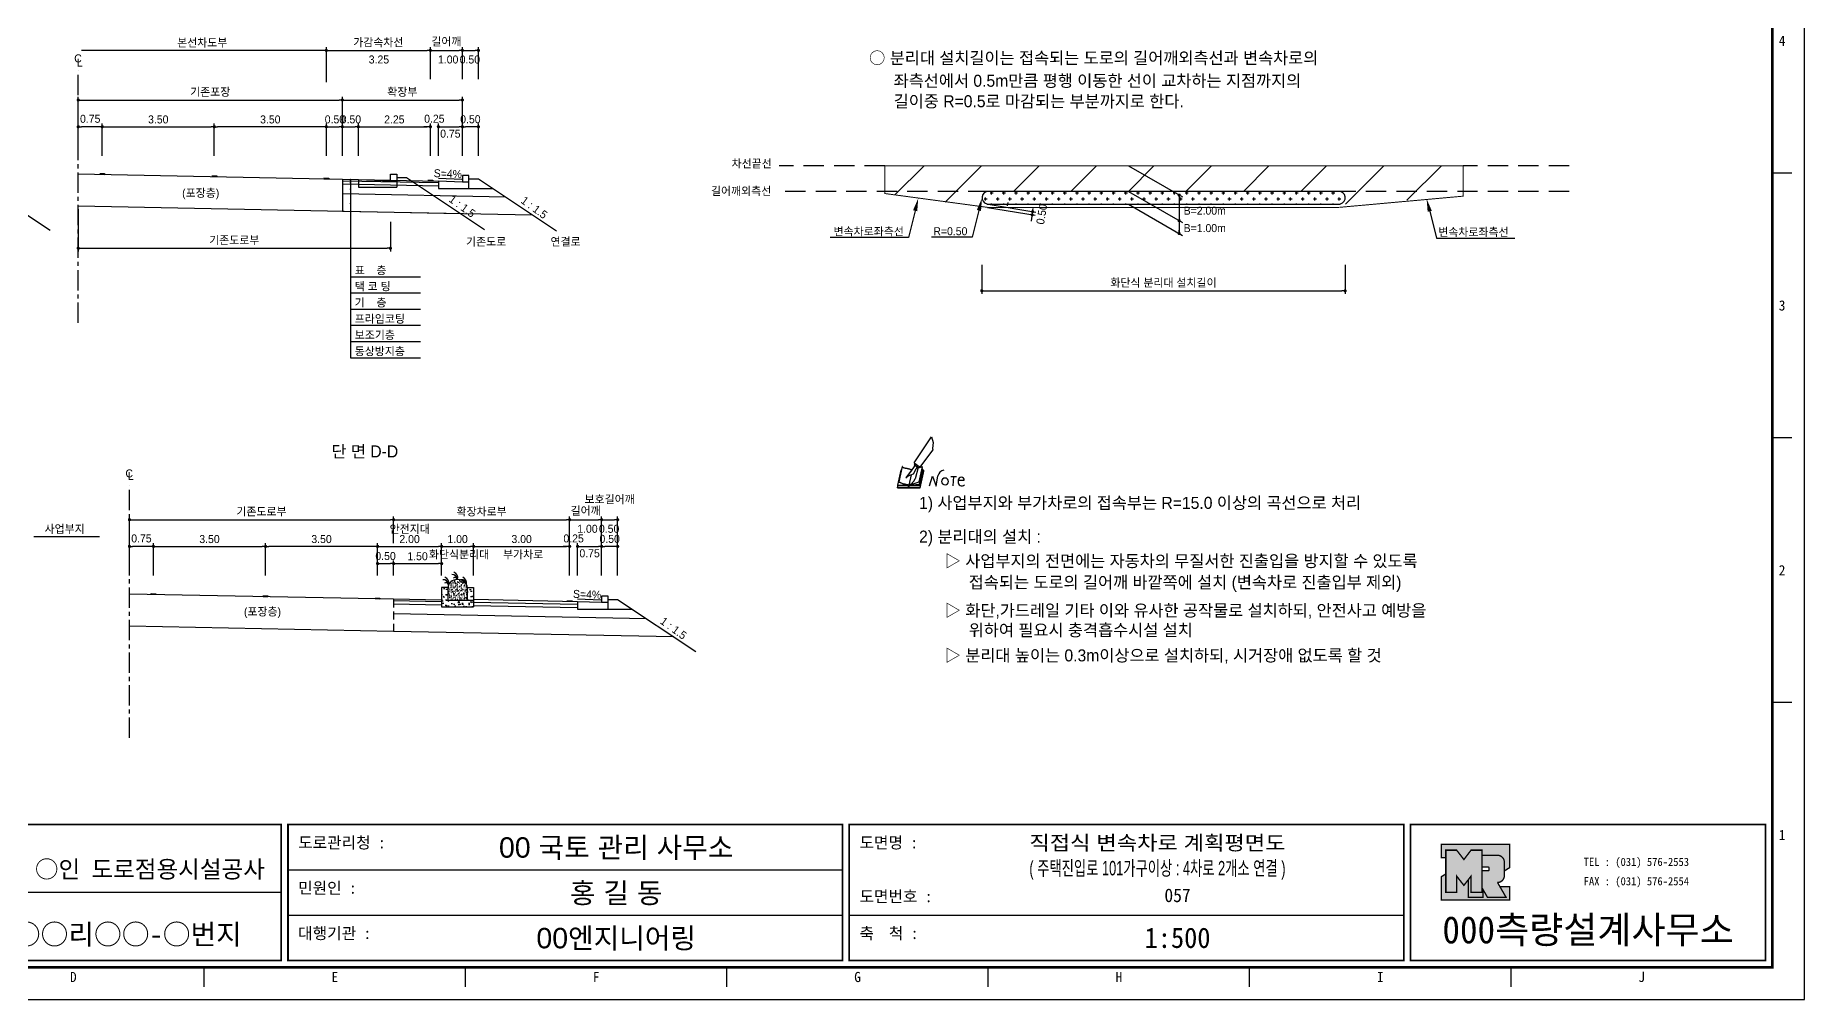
# Model space of a CAD drawing. Header units: millimetres. Extents: x 439 to 863, y 0 to 300.
# Drawn here: x 586.4 to 862.7, y 0.2 to 150.7 of the extents above; entities that cross this region are included whole.
import ezdxf
from ezdxf.enums import TextEntityAlignment as Align

# ---------------------------------------------------------------- set-up
doc = ezdxf.new("R2010")
doc.units = ezdxf.units.MM
doc.linetypes.add('CENTER', pattern=[50.8, 31.75, -6.35, 6.35, -6.35])
doc.linetypes.add('HIDDEN', pattern=[9.525, 6.35, -3.175])
for name, color, linetype in [('CC-GSTR-0004', 4, 'Continuous'), ('CM-LANE-0030', 30, 'Continuous'), ('CZ-DIMT-0002', 7, 'Continuous'), ('CZ-EXST-0002', 1, 'Continuous'), ('CZ-LIN1-0007', 7, 'Continuous'), ('CZ-LIN2-0003', 3, 'Continuous'), ('CZ-LINE-0001', 7, 'Continuous'), ('CZ-TEXT-BOX0', 7, 'Continuous'), ('TITLE', 7, 'Continuous')]:
    doc.layers.add(name, color=color, linetype=linetype)
doc.styles.add('견고딕', font='arial.ttf')
doc.styles.add('돋움', font='')
doc.styles.add('돋음체', font='')
doc.styles.get('돋움').set_extended_font_data('Dotum')
doc.styles.get('돋음체').set_extended_font_data('DotumChe')

# ---------------------------------------------------------------- blocks, each defined once
blk = doc.blocks.new('note')
for p, q in [((0.85, 3.5), (3.53, 7.57)), ((3.53, 7.57), (3.8, 6.64)), ((3.8, 6.64), (3.69, 5.72)), ((3.69, 5.72), (3.74, 5.46)), ((-1.01, 2.9), (-1.53, 0.52)), ((-1, 2.9), (-1.01, 2.9)), ((-0.98, 2.85), (-1, 2.9)), ((-0.95, 2.8), (-0.98, 2.85)), ((-0.9, 2.75), (-0.95, 2.8)), ((0.75, 2.77), (-0.46, 1.16)), ((1, 3.1), (0.75, 2.77)), ((0.85, 3.5), (1.8, 2.79)), ((1, 3.4), (0.85, 3.21)), ((0.85, 3.21), (1.52, 2.71)), ((1.16, 2.53), (1.37, 2.82)), ((2.13, 2.84), (1.44, 2.63)), ((1.52, 2.71), (1.66, 2.9)), ((1.6, 0.53), (2.13, 2.84)), ((1.8, 2.79), (3.74, 5.46)), ((-1.24, 2.36), (-1.77, 0)), ((-1.77, 0), (1.77, 0)), ((-1.77, 0), (-1.77, -0.3)), ((-1.53, 0.52), (-1.55, 0.54)), ((-1.48, 0.48), (-1.53, 0.52)), ((-1.43, 0.44), (-1.48, 0.48)), ((-1.38, 0.41), (-1.43, 0.44)), ((-1.33, 0.4), (-1.38, 0.41)), ((-1.27, 0.37), (-1.33, 0.4)), ((-1.22, 0.35), (-1.27, 0.37)), ((-1.13, 2.36), (-1.24, 2.36)), ((-1.17, 0.33), (-1.22, 0.35)), ((-1.12, 0.32), (-1.17, 0.33)), ((-1.02, 0.25), (-1.12, 0.32)), ((-0.97, 0.22), (-1.02, 0.25)), ((-0.93, 0.21), (-0.97, 0.22)), ((-0.88, 0.19), (-0.93, 0.21)), ((-0.85, 2.72), (-0.9, 2.75)), ((-0.8, 0.18), (-0.88, 0.19)), ((-0.79, 2.69), (-0.85, 2.72)), ((-0.75, 0.17), (-0.8, 0.18)), ((-0.74, 2.68), (-0.79, 2.69)), ((-0.7, 0.16), (-0.75, 0.17)), ((-0.69, 2.65), (-0.74, 2.68)), ((-0.64, 0.15), (-0.7, 0.16)), ((-0.64, 2.65), (-0.69, 2.65)), ((-0.59, 2.63), (-0.64, 2.65)), ((-0.58, 0.14), (-0.64, 0.15)), ((-0.54, 2.62), (-0.59, 2.63)), ((-0.53, 0.13), (-0.58, 0.14)), ((-0.48, 2.61), (-0.54, 2.62)), ((-0.48, 0.12), (-0.53, 0.13)), ((-0.43, 2.61), (-0.48, 2.61)), ((-0.43, 0.11), (-0.48, 0.12)), ((0.37, 2.24), (-0.46, 1.16)), ((-0.46, 1.16), (-0.08, 1.47)), ((-0.38, 2.59), (-0.43, 2.61)), ((-0.38, 0.08), (-0.43, 0.11)), ((-0.33, 2.59), (-0.38, 2.59)), ((-0.29, 0.06), (-0.38, 0.08)), ((-0.27, 2.58), (-0.33, 2.59)), ((-0.23, 0.05), (-0.29, 0.06)), ((-0.22, 2.57), (-0.27, 2.58)), ((-0.16, 0.04), (-0.23, 0.05)), ((-0.17, 2.56), (-0.22, 2.57)), ((-0.12, 2.55), (-0.17, 2.56)), ((-0.11, 0.03), (-0.16, 0.04)), ((-0.07, 2.53), (-0.12, 2.55)), ((-0.04, 0.02), (-0.11, 0.03)), ((-0.08, 1.47), (0.72, 1.75)), ((-0.01, 2.51), (-0.07, 2.53)), ((-0.05, -0.3), (-0.05, 0)), ((0, 0), (-0.04, 0.02)), ((0.04, 2.5), (-0.01, 2.51)), ((0.37, 1.63), (0, 0)), ((0, 0), (1.6, 0.53)), ((0, 0), (1.65, 0.18)), ((0, 0.01), (0.06, 0.04)), ((0, -0.3), (0, 0)), ((0.09, 2.48), (0.04, 2.5)), ((0.05, -0.3), (0.05, 0)), ((0.06, 0.04), (0.11, 0.07)), ((0.14, 2.48), (0.09, 2.48)), ((0.11, 0.07), (0.16, 0.09)), ((0.2, 2.47), (0.14, 2.48)), ((0.16, 0.09), (0.21, 0.12)), ((0.26, 2.43), (0.18, 2.46)), ((0.21, 0.12), (0.27, 0.14)), ((0.34, 2.4), (0.26, 2.43)), ((0.27, 0.14), (0.36, 0.19)), ((0.45, 2.37), (0.34, 2.4)), ((0.36, 0.19), (0.41, 0.22)), ((0.41, 0.22), (0.46, 0.27)), ((0.46, 0.27), (0.51, 0.3)), ((0.51, 0.3), (0.56, 0.34)), ((0.56, 0.34), (0.6, 0.4)), ((0.6, 0.4), (0.64, 0.45)), ((0.64, 0.45), (0.67, 0.51)), ((0.67, 0.51), (0.74, 0.58)), ((0.72, 1.75), (1.16, 2.53)), ((0.74, 0.58), (0.79, 0.63)), ((0.79, 0.63), (0.83, 0.68)), ((0.83, 0.68), (0.86, 0.73)), ((0.86, 0.73), (0.89, 0.79)), ((0.89, 0.84), (0.92, 0.89)), ((0.89, 0.79), (0.89, 0.84)), ((0.92, 0.89), (0.96, 0.95)), ((0.96, 0.95), (1.01, 0.97)), ((1.47, 2.74), (1.01, 0.97)), ((1.65, 0.18), (2.19, 2.48)), ((1.77, 0), (2.3, 2.36)), ((1.77, -0.3), (2.3, 2.07)), ((1.77, -0.38), (2.3, 1.99)), ((1.77, -0.44), (2.3, 1.93)), ((1.77, 0), (1.77, -0.3)), ((2.19, 2.48), (2.04, 2.47)), ((2.3, 2.36), (2.16, 2.36)), ((2.3, 2.36), (2.3, 2.07)), ((3.21, -0.08), (3.68, 1.4)), ((3.68, 1.4), (4.26, -0.14)), ((4.26, -0.14), (4.56, 1.44)), ((6.55, 1.34), (7.46, 1.34)), ((7.01, 1.34), (6.87, -0.11)), ((7.71, 0.77), (7.71, 0.55)), ((7.71, 0.77), (8.67, 0.77)), ((-1.77, -0.3), (1.77, -0.3)), ((-1.77, -0.43), (-1.77, -0.3)), ((-1.77, -0.37), (1.77, -0.37)), ((-1.77, -0.43), (1.77, -0.43))]:
    blk.add_line(p, q)
for centre, major_axis, start_param, end_param in [((0.4, 2.31), (0.0702, 0.0702), 3.283946, 6.425539), ((5.68, 1.23), (-0.806, 0.806), -0.591174, 0.597824), ((5.66, 0.58), (-0.378, 0.378), 3.926991, 10.210176), ((8.3, 0.49), (0.422, 0.422), 2.265602, 4.634911), ((8.19, 0.77), (-0.342, 0.342), 3.926991, 7.068583)]:
    blk.add_ellipse(centre, major_axis=major_axis, ratio=1, start_param=start_param, end_param=end_param)
blk = doc.blocks.new('_Dot')
at = {"color": 0, "linetype": 'ByBlock', "lineweight": -2}
blk.add_line((-0.5, 0), (-1, 0), dxfattribs=at)
at = {"color": 0, "linetype": 'ByBlock', "const_width": 0.5}
blk.add_lwpolyline([(-0.25, 0, 1), (0.25, 0, 1)], format="xyb", close=True, dxfattribs=at)

msp = doc.modelspace()

# ---------------------------------------------------------------- hatches: boundary and pattern name
at = {"layer": 'CZ-EXST-0002'}
h = msp.add_hatch(dxfattribs=at)
h.set_pattern_fill('AR-CONC', color=256, scale=0.01, style=0)
h.set_pattern_definition([(50, (-458.2592, 3545.3694), (1.8218467, -0.15939086), [0.1905, -2.0955]), (355, (-458.2592, 3545.3694), (-0.3524283, 1.9105664), [0.1524, -1.6764]), (100.451, (-458.1074, 3545.3561), (1.469425, 1.7511669), [0.1619, -1.7809]), (46.1842, (-458.2592, 3545.8774), (2.7107904, -0.4204233), [0.28575, -3.14325]), (96.6356, (-458.0333, 3545.8424), (2.3740423, 2.4742556), [0.24285, -2.67135]), (351.184, (-458.2592, 3545.8774), (2.374046, 2.4742512), [0.2286, -2.5146]), (21, (-458.0052, 3545.7504), (1.5161488, -1.0226552), [0.1905, -2.0955]), (326, (-458.0052, 3545.7504), (0.6180203, 1.8418797), [0.1524, -1.6764]), (71.4514, (-457.8789, 3545.6652), (2.1341649, 0.8192286), [0.1619, -1.7809]), (37.5, (-458.2592, 3545.3694), (0.03088603, 0.84555039), [0, -1.65608, 0, -1.7018, 0, -1.68275]), (7.5, (-458.2592, 3545.3694), (0.66819663, 1.00180575), [0, -0.97028, 0, -1.61798, 0, -0.64135]), (327.5, (-458.8256, 3545.3694), (1.35590595, -0.05728744), [0, -0.635, 0, -1.9812, 0, -2.6289]), (317.5, (-459.0796, 3545.3694), (1.4812918, 0.2542649), [0, -0.8255, 0, -1.31572, 0, -1.8669])])
h.paths.add_polyline_path([(654.86, 61.52), (654.86, 64.52), (653.86, 64.52), (653.86, 62.52), (650.86, 62.52), (650.86, 64.52), (649.86, 64.52), (649.86, 61.52)])
h = msp.add_hatch(dxfattribs=at)
h.set_pattern_fill('AR-SAND', color=256, scale=0.01, style=0)
h.set_pattern_definition([(37.5, (-458.2592, 3545.3694), (-0.016000313, 0.489413237), [0, -0.38608, 0, -0.4318, 0, -0.41275]), (7.5, (-458.2592, 3545.3694), (0.44952328, 0.7168251), [0, -0.20828, 0, -0.34798, 0, -0.13335]), (327.5, (-458.5716, 3545.3694), (0.79099237, 0.001437185), [0, -0.127, 0, -0.4572, 0, -0.5969]), (317.5, (-458.5716, 3545.3694), (0.76355645, 0.22292932), [0, -0.0635, 0, -0.29972, 0, -0.3429])])
edge = h.paths.add_edge_path()
edge.add_ellipse((652.36, 64.52), major_axis=(-1.5, 0), ratio=0.829212, start_angle=180, end_angle=360)
edge.add_line((650.86, 64.52), (650.86, 62.52))
edge.add_line((650.86, 62.52), (653.86, 62.52))
edge.add_line((653.86, 62.52), (653.86, 64.52))
msp.add_hatch(color=256, dxfattribs=at).paths.add_polyline_path([(605.23, 63.42), (605.23, 63.54), (604.48, 63.56), (604.48, 63.43)])
at = {"layer": 'CZ-LIN1-0007'}
for points in [[(597.23, 129.01), (597.23, 129.14), (596.48, 129.15), (596.48, 129.03)], [(614.73, 128.66), (614.73, 128.79), (613.98, 128.8), (613.98, 128.68)], [(632.23, 128.31), (632.23, 128.44), (631.48, 128.45), (631.48, 128.33)], [(648.48, 127.99), (648.48, 128.11), (647.73, 128.13), (647.73, 128)], [(622.73, 63.07), (622.73, 63.19), (621.98, 63.21), (621.98, 63.08)], [(640.23, 62.72), (640.23, 62.84), (639.48, 62.86), (639.48, 62.73)], [(670.23, 62.32), (670.23, 62.44), (669.48, 62.46), (669.48, 62.33)]]:
    msp.add_hatch(color=256, dxfattribs=at).paths.add_polyline_path(points)
at = {"layer": 'CZ-LIN2-0003'}
h = msp.add_hatch(dxfattribs=at)
h.set_pattern_fill('CROSS', color=256, scale=0.15, style=0)
h.set_pattern_definition([(0, (-1608.5677, 580.4622), (0.9525, 0.9525), [0.47625, -1.42875]), (90, (-1608.32955, 580.2241), (-0.9525, 0.9525), [0.47625, -1.42875])])
h.paths.add_polyline_path([(735.28, 126.36, 0.868933), (735, 124.4, -0.000934), (735.13, 124.36), (790.13, 124.36, -0.000934), (790.27, 124.4, 0.868933), (789.99, 126.36)])
at = {"layer": 'TITLE', "ltscale": 150}
h = msp.add_hatch(color=8, dxfattribs=at)
edge = h.paths.add_edge_path()
edge.add_line((816.67, 24.41), (806, 24.41))
edge.add_line((806, 24.41), (806, 22.33))
edge.add_line((806, 22.33), (806.71, 22.33))
edge.add_line((806.71, 22.33), (806.71, 23.51))
edge.add_line((806.71, 23.51), (808.4, 23.51))
edge.add_line((808.4, 23.51), (809.53, 22.05))
edge.add_line((809.53, 22.05), (810.65, 23.51))
edge.add_line((810.65, 23.51), (812.35, 23.51))
edge.add_line((812.35, 23.51), (812.35, 22.71))
edge.add_line((812.35, 22.71), (814.78, 22.71))
edge.add_arc((814.78, 21.64), 1.07, 0, 90, ccw=False)
edge.add_line((815.85, 21.64), (815.85, 20.27))
edge.add_line((815.85, 20.27), (816.67, 20.78))
edge.add_line((816.67, 20.78), (816.67, 24.41))
h.paths.add_polyline_path([(810.21, 18.89), (809.53, 18.01), (808.4, 19.46), (808.4, 16.95), (806.71, 16.95), (806.71, 19.8), (806, 19.36), (806, 15.72), (816.67, 15.72), (816.67, 17.8), (815.17, 17.8), (816.12, 16.15), (813.22, 16.15), (812.52, 17.36), (812.52, 16.15), (810.21, 16.15)])
msp.add_hatch(color=5, dxfattribs=at).paths.add_polyline_path([(812.35, 23.51), (810.65, 23.51), (809.53, 22.05), (808.4, 23.51), (806.71, 23.51), (806.71, 16.95), (808.4, 16.95), (808.4, 19.46), (809.53, 18.01), (810.65, 19.46), (810.65, 16.95), (812.35, 16.95)])
h = msp.add_hatch(color=161, dxfattribs=at)
edge = h.paths.add_edge_path()
edge.add_arc((814.78, 21.64), 1.07, 360, 450)
edge.add_line((814.78, 22.71), (812.35, 22.71))
edge.add_line((812.35, 22.71), (812.35, 20.86))
edge.add_line((812.35, 20.86), (813.34, 20.86))
edge.add_arc((813.34, 20.74), 0.113, 0, 90, ccw=False)
edge.add_line((813.45, 20.74), (813.45, 20.43))
edge.add_arc((813.34, 20.43), 0.113, 270, 360, ccw=False)
edge.add_line((813.34, 20.32), (812.35, 20.32))
edge.add_line((812.35, 20.32), (812.35, 16.95))
edge.add_line((812.35, 16.95), (810.65, 16.95))
edge.add_line((810.65, 16.95), (810.65, 19.46))
edge.add_line((810.65, 19.46), (810.21, 18.89))
edge.add_line((810.21, 18.89), (810.21, 16.15))
edge.add_line((810.21, 16.15), (812.52, 16.15))
edge.add_line((812.52, 16.15), (812.52, 17.36))
edge.add_line((812.52, 17.36), (813.22, 16.15))
edge.add_line((813.22, 16.15), (816.12, 16.15))
edge.add_line((816.12, 16.15), (814.78, 18.47))
edge.add_arc((814.78, 19.54), 1.07, 270, 360)
edge.add_line((815.85, 19.54), (815.85, 21.64))

# ---------------------------------------------------------------- linework, layer by layer
at = {"color": 0, "linetype": 'ByBlock', "lineweight": -2}
for p, q in [((631.61, 148.36), (631.36, 148.36)), ((765.07, 125.53), (765.07, 125.28)), ((742.05, 122.45), (742.01, 122.2)), ((742.22, 123.44), (742.26, 123.68)), ((765.07, 121.53), (765.07, 121.28)), ((765.07, 120.03), (765.07, 120.28))]:
    msp.add_line(p, q, dxfattribs=at)
at = {"color": 0, "linetype": 'ByBlock', "const_width": 0.25}
for points in [[(631.73, 148.36, 1), (631.98, 148.36, 1)], [(765.07, 125.65, 1), (765.07, 125.9, 1)], [(742.07, 122.57, 1), (742.11, 122.82, 1)], [(742.19, 123.31, 1), (742.15, 123.07, 1)], [(765.07, 121.65, 1), (765.07, 121.9, 1)], [(765.07, 119.9, 1), (765.07, 119.65, 1)]]:
    msp.add_lwpolyline(points, format="xyb", close=True, dxfattribs=at)
at = {"layer": 'CC-GSTR-0004'}
for points in [[(654.11, 127.82), (653.11, 127.82), (649.36, 127.97), (649.36, 126.82), (654.11, 126.82), (654.11, 128.82), (653.11, 128.82), (653.11, 127.82)], [(675.86, 62.15), (674.86, 62.15), (671.11, 62.3), (671.11, 61.15), (675.86, 61.15), (675.86, 63.15), (674.86, 63.15), (674.86, 62.15)]]:
    msp.add_lwpolyline(points, dxfattribs=at)
at = {"layer": 'CM-LANE-0030'}
for p, q in [((720.64, 125.8), (725.21, 130.36)), ((728.51, 124.68), (734.19, 130.36)), ((739.17, 126.36), (743.17, 130.36)), ((748.15, 126.36), (752.15, 130.36)), ((757.13, 126.36), (761.13, 130.36)), ((766.11, 126.36), (770.11, 130.36)), ((775.09, 126.36), (779.09, 130.36)), ((784.07, 126.36), (788.07, 130.36)), ((791.05, 124.36), (797.05, 130.36)), ((800.63, 124.96), (806.03, 130.36))]:
    msp.add_line(p, q, dxfattribs=at)
at = {"layer": 'CM-LANE-0030', "const_width": 0.15}
msp.add_lwpolyline([(809.44, 130.36), (809.44, 125.61), (790.05, 123.86, 0.022569), (790.05, 123.86), (735.13, 123.86, 0.006704), (735.13, 123.86), (719.09, 126.02), (719.09, 130.36)], format="xyb", close=True, dxfattribs=at)
at = {"layer": 'CZ-EXST-0002'}
for p, q in [((593.11, 129.1), (636.86, 128.22)), ((636.86, 128.22), (641.86, 128.02)), ((636.86, 128.22), (636.86, 127.02)), ((641.86, 129.02), (642.86, 129.02)), ((641.86, 128.02), (641.86, 129.02)), ((641.86, 128.02), (642.86, 128.02)), ((642.86, 129.02), (642.86, 127.02)), ((642.86, 128.52), (644.36, 128.52)), ((644.36, 128.52), (656.56, 120.39)), ((636.86, 127.02), (642.86, 127.02)), ((593.11, 124.1), (652.79, 122.9)), ((642.36, 62.67), (601.11, 63.5)), ((604.48, 63.56), (605.23, 63.54)), ((604.48, 63.43), (604.48, 63.56)), ((605.23, 63.42), (604.48, 63.43)), ((605.23, 63.54), (605.23, 63.42)), ((642.36, 57.67), (601.11, 58.5))]:
    msp.add_line(p, q, dxfattribs=at)
at = {"layer": 'CZ-LIN1-0007'}
for p, q in [((596.48, 129.15), (597.23, 129.14)), ((596.48, 129.03), (597.23, 129.01)), ((597.23, 129.14), (597.23, 129.01)), ((613.98, 128.8), (614.73, 128.79)), ((613.98, 128.68), (614.73, 128.66)), ((614.73, 128.79), (614.73, 128.66)), ((631.48, 128.45), (632.23, 128.44)), ((631.48, 128.33), (632.23, 128.31)), ((632.23, 128.44), (632.23, 128.31)), ((647.73, 128.13), (648.48, 128.11)), ((647.73, 128), (648.48, 127.99)), ((648.48, 128.11), (648.48, 127.99)), ((621.98, 63.08), (621.98, 63.21)), ((621.98, 63.21), (622.73, 63.19)), ((622.73, 63.07), (621.98, 63.08)), ((622.73, 63.19), (622.73, 63.07)), ((639.48, 62.86), (640.23, 62.84)), ((639.48, 62.73), (639.48, 62.86)), ((640.23, 62.72), (639.48, 62.73)), ((640.23, 62.84), (640.23, 62.72)), ((669.48, 62.33), (669.48, 62.46)), ((669.48, 62.46), (670.23, 62.44)), ((670.23, 62.32), (669.48, 62.33)), ((670.23, 62.44), (670.23, 62.32))]:
    msp.add_line(p, q, dxfattribs=at)
at = {"layer": 'CZ-LIN2-0003'}
for p, q in [((576.52, 128.41), (588.73, 120.28)), ((634.36, 128.27), (649.36, 127.97)), ((634.36, 128.27), (634.36, 123.27)), ((634.36, 128.02), (649.36, 127.72)), ((634.36, 127.52), (649.36, 127.22)), ((654.11, 128.32), (655.61, 128.32)), ((655.61, 128.32), (667.81, 120.19)), ((634.36, 126.02), (659.82, 125.51)), ((654.11, 126.82), (657.86, 126.82)), ((634.36, 123.27), (664.07, 122.68)), ((649.86, 64.52), (649.86, 61.52)), ((650.86, 64.52), (649.86, 64.52)), ((650.86, 64.52), (650.86, 62.52)), ((653.86, 64.52), (653.86, 62.52)), ((653.86, 64.52), (654.86, 64.52)), ((654.86, 64.52), (654.86, 61.52)), ((649.86, 62.52), (642.36, 62.67)), ((649.86, 62.27), (642.36, 62.42)), ((649.86, 61.77), (642.36, 61.92)), ((649.86, 61.52), (654.86, 61.52)), ((650.86, 62.52), (653.86, 62.52)), ((653.86, 62.52), (654.86, 62.52)), ((671.11, 62.3), (654.86, 62.62)), ((671.11, 61.85), (654.86, 62.17)), ((671.11, 61.35), (654.86, 61.67)), ((675.86, 62.65), (677.36, 62.65)), ((675.86, 61.15), (679.61, 61.15)), ((677.36, 62.65), (689.56, 54.51)), ((681.88, 59.63), (642.36, 60.42)), ((686.14, 56.8), (642.36, 57.67))]:
    msp.add_line(p, q, dxfattribs=at)
msp.add_lwpolyline([(790.13, 124.36, -0.000934), (790.27, 124.4, 0.868933), (789.99, 126.36), (735.28, 126.36, 0.868933), (735, 124.4, -0.000934), (735.13, 124.36)], format="xyb", close=True, dxfattribs=at)
for centre, radius, start, end in [((651.49, 65.65), 0.88, 7.8639, 92.7752), ((651.38, 65.99), 1, 347.1802, 67.3267), ((650.09, 64.86), 0.88, 7.8639, 92.7752), ((650.55, 64.83), 0.44, 19.771, 124.0366), ((649.99, 65.21), 1, 347.1802, 67.3267), ((651.95, 65.62), 0.44, 19.771, 124.0366), ((652.88, 64.86), 0.88, 7.8639, 92.7752), ((653.34, 64.83), 0.44, 19.771, 124.0366), ((652.77, 65.21), 1, 347.1802, 67.3267)]:
    msp.add_arc(centre, radius, start, end, dxfattribs=at)
msp.add_ellipse((652.36, 64.52), major_axis=(-1.5, 0), ratio=0.829212, start_param=3.141593, end_param=6.283185, dxfattribs=at)
at = {"layer": 'CZ-LINE-0001'}
for p, q in [((631.36, 148.36), (593.61, 148.36)), ((631.86, 143.39), (631.86, 148.86)), ((631.86, 143.89), (631.86, 148.86)), ((632.36, 148.36), (647.61, 148.36)), ((648.11, 143.89), (648.11, 148.86)), ((648.11, 143.89), (648.11, 148.86)), ((648.61, 148.36), (652.61, 148.36)), ((653.11, 143.89), (653.11, 148.86)), ((653.11, 143.89), (653.11, 148.86)), ((653.61, 148.36), (655.11, 148.36)), ((655.61, 143.89), (655.61, 148.86)), ((593.11, 136.94), (593.11, 141.12)), ((634.36, 136.94), (634.36, 141.12)), ((634.36, 136.94), (634.36, 141.12)), ((653.11, 136.94), (653.11, 141.12)), ((593.61, 140.62), (633.86, 140.62)), ((634.86, 140.62), (652.61, 140.62)), ((593.11, 131.89), (593.11, 136.94)), ((596.36, 136.44), (593.61, 136.44)), ((596.86, 131.89), (596.86, 136.94)), ((596.86, 131.89), (596.86, 136.94)), ((597.36, 136.44), (613.86, 136.44)), ((614.36, 131.89), (614.36, 136.94)), ((614.36, 131.89), (614.36, 136.94)), ((631.36, 136.44), (614.86, 136.44)), ((631.86, 131.89), (631.86, 136.94)), ((631.86, 131.89), (631.86, 136.94)), ((632.36, 136.44), (633.86, 136.44)), ((634.36, 131.89), (634.36, 136.94)), ((634.36, 131.89), (634.36, 136.94)), ((634.86, 136.44), (636.36, 136.44)), ((636.86, 131.89), (636.86, 136.94)), ((636.86, 131.89), (636.86, 136.94)), ((637.36, 136.44), (647.61, 136.44)), ((647.61, 136.44), (647.11, 136.44)), ((648.11, 131.89), (648.11, 136.94)), ((648.11, 131.89), (648.11, 136.94)), ((649.36, 131.89), (649.36, 136.94)), ((649.36, 131.89), (649.36, 136.94)), ((649.86, 136.44), (650.36, 136.44)), ((649.86, 136.44), (652.61, 136.44)), ((653.11, 131.89), (653.11, 136.94)), ((653.11, 134.33), (653.11, 136.94)), ((655.11, 136.44), (653.61, 136.44)), ((655.61, 131.89), (655.61, 136.94)), ((757.13, 130.36), (765.57, 125.49)), ((635.64, 128.25), (635.64, 100.39)), ((735.22, 124.35), (742.67, 123.11)), ((738.26, 124.1), (738.34, 124.6)), ((757.13, 126.36), (765.57, 121.49)), ((757.13, 124.36), (765.57, 119.49)), ((765.07, 125.78), (765.07, 119.78)), ((593.11, 123.6), (593.11, 116.98)), ((641.86, 121.59), (641.86, 116.98)), ((735.13, 123.86), (742.59, 122.62)), ((742.01, 122.2), (741.93, 121.71)), ((593.61, 117.48), (641.36, 117.48)), ((734.23, 114.88), (734.23, 110.34)), ((790.99, 114.88), (790.99, 110.34)), ((635.64, 113.04), (646.58, 113.04)), ((734.73, 110.84), (790.49, 110.84)), ((635.64, 110.51), (646.58, 110.51)), ((635.64, 107.98), (646.58, 107.98)), ((635.64, 105.45), (646.58, 105.45)), ((635.64, 102.92), (646.58, 102.92)), ((635.64, 100.39), (646.58, 100.39)), ((601.11, 71.43), (601.11, 75.6)), ((601.61, 75.1), (641.86, 75.1)), ((642.36, 71.43), (642.36, 75.6)), ((642.36, 71.43), (642.36, 75.6)), ((642.86, 75.1), (669.36, 75.1)), ((669.86, 71.43), (669.86, 75.6)), ((669.86, 70.63), (669.86, 75.6)), ((670.36, 75.1), (674.36, 75.1)), ((674.86, 70.63), (674.86, 75.6)), ((674.86, 70.63), (674.86, 75.6)), ((675.36, 75.1), (676.86, 75.1)), ((677.36, 70.63), (677.36, 75.6)), ((586.19, 72.5), (596.41, 72.5)), ((601.11, 66.38), (601.11, 71.43)), ((604.36, 70.93), (601.61, 70.93)), ((604.86, 66.38), (604.86, 71.43)), ((604.86, 66.38), (604.86, 71.43)), ((605.36, 70.93), (621.86, 70.93)), ((622.36, 66.38), (622.36, 71.43)), ((622.36, 66.38), (622.36, 71.43)), ((639.36, 70.93), (622.86, 70.93)), ((639.86, 66.38), (639.86, 71.43)), ((639.86, 66.38), (639.86, 71.43)), ((640.36, 70.93), (649.36, 70.93)), ((649.86, 66.38), (649.86, 71.43)), ((649.86, 66.38), (649.86, 71.43)), ((650.36, 70.93), (654.36, 70.93)), ((654.86, 66.38), (654.86, 71.43)), ((654.86, 66.38), (654.86, 71.43)), ((655.36, 70.93), (669.36, 70.93)), ((669.36, 70.93), (668.86, 70.93)), ((669.86, 66.38), (669.86, 71.43)), ((669.86, 66.38), (669.86, 71.43)), ((671.11, 66.38), (671.11, 71.43)), ((671.11, 66.38), (671.11, 71.43)), ((671.61, 70.93), (674.36, 70.93)), ((671.61, 70.93), (672.11, 70.93)), ((674.86, 66.38), (674.86, 71.43)), ((674.86, 68.82), (674.86, 71.43)), ((676.86, 70.93), (675.36, 70.93)), ((677.36, 66.38), (677.36, 71.43)), ((639.86, 66.38), (639.86, 68.75)), ((640.36, 68.25), (641.86, 68.25)), ((642.36, 66.38), (642.36, 68.75)), ((642.36, 66.38), (642.36, 68.75)), ((642.86, 68.25), (649.36, 68.25)), ((649.86, 66.38), (649.86, 68.75))]:
    msp.add_line(p, q, dxfattribs=at)
at = {"layer": 'CZ-LINE-0001', "linetype": 'CENTER', "ltscale": 0.1}
for p, q in [((593.11, 105.82), (593.11, 145.2)), ((601.11, 41.03), (601.11, 80.41))]:
    msp.add_line(p, q, dxfattribs=at)
at = {"layer": 'CZ-LINE-0001', "linetype": 'HIDDEN', "ltscale": 0.5}
for p, q in [((719.09, 130.36), (702.56, 130.36)), ((825.97, 130.36), (809.44, 130.36)), ((735.28, 126.36), (702.56, 126.36)), ((825.97, 126.36), (789.99, 126.36))]:
    msp.add_line(p, q, dxfattribs=at)
at = {"layer": 'CZ-LINE-0001', "linetype": 'HIDDEN', "ltscale": 0.2}
msp.add_line((642.36, 62.67), (642.36, 57.67), dxfattribs=at)
at = {"layer": 'CZ-LINE-0001'}
for points in [[(653, 128.23), (649.36, 128.38)], [(723.83, 123.34), (722.77, 119.16), (710.55, 119.16)], [(733.79, 123.38), (732.74, 119.2), (726.39, 119.2)], [(674.75, 62.56), (671.11, 62.7)]]:
    msp.add_lwpolyline(points, dxfattribs=at)
at = {"layer": 'CZ-LINE-0001', "extrusion": (0, 0, -1)}
msp.add_lwpolyline([(-804.2, 123.25), (-805.25, 119.07), (-817.48, 119.07)], dxfattribs=at)
at = {"layer": 'CZ-LINE-0001'}
for centre, start, end in [((635.64, 127.5), 0, 180), ((635.64, 127.5), 0, 180), ((635.64, 127.5), 180, 0), ((635.64, 127.5), 180, 0), ((635.64, 128.19), 0, 180), ((635.64, 128.19), 0, 180), ((635.64, 128.19), 180, 0), ((635.64, 128.19), 180, 0), ((635.64, 127.99), 0, 180), ((635.64, 127.99), 0, 180), ((635.64, 127.99), 180, 0), ((635.64, 127.99), 180, 0), ((635.64, 127.75), 0, 180), ((635.64, 127.75), 0, 180), ((635.64, 127.75), 180, 0), ((635.64, 127.75), 180, 0), ((635.64, 126.7), 0, 180), ((635.64, 126.7), 0, 180), ((635.64, 126.7), 180, 0), ((635.64, 126.7), 180, 0), ((635.64, 124.47), 0, 180), ((635.64, 124.47), 0, 180), ((635.64, 124.47), 180, 0), ((635.64, 124.47), 180, 0)]:
    msp.add_arc(centre, 0.0625, start, end, dxfattribs=at)
for points in [[(723.5, 123.42), (724.31, 125.28), (724.15, 123.26)], [(733.46, 123.46), (734.27, 125.32), (734.11, 123.29)]]:
    msp.add_solid(points, dxfattribs=at)
at = {"layer": 'CZ-LINE-0001', "extrusion": (0, 0, -1)}
msp.add_solid([(-804.52, 123.33), (-803.71, 125.19), (-803.87, 123.17)], dxfattribs=at)
at = {"layer": 'TITLE', "color": 7, "linetype": 'Continuous'}
for p, q in [((860.74, 129.2), (857.71, 129.2)), ((860.74, 87.87), (857.71, 87.87)), ((860.74, 46.55), (857.71, 46.55)), ((612.77, 2.19), (612.77, 5.22)), ((653.59, 2.19), (653.59, 5.22)), ((694.42, 2.19), (694.42, 5.22)), ((735.24, 2.19), (735.24, 5.22)), ((776.07, 2.19), (776.07, 5.22)), ((816.89, 2.19), (816.89, 5.22))]:
    msp.add_line(p, q, dxfattribs=at)
at = {"layer": 'TITLE', "ltscale": 150}
for p, q in [((625.87, 20.43), (712.48, 20.43)), ((624.81, 16.89), (538.2, 16.89)), ((625.87, 13.35), (712.48, 13.35)), ((713.54, 13.35), (800.15, 13.35))]:
    msp.add_line(p, q, dxfattribs=at)
at = {"layer": 'TITLE'}
msp.add_line((857.83, 5.22), (448.97, 5.22), dxfattribs=at)
msp.add_lwpolyline([(439.39, 0.18), (862.75, 0.18), (862.75, 299.56), (439.39, 299.56)], close=True, dxfattribs=at)
at = {"layer": 'TITLE', "linetype": 'Continuous', "const_width": 0.403}
msp.add_lwpolyline([(449.47, 5.22), (449.47, 294.52), (857.71, 294.52), (857.71, 5.22)], close=True, dxfattribs=at)
at = {"layer": 'TITLE', "ltscale": 150}
for points, const_width in [([(538.2, 27.5), (624.81, 27.5), (624.81, 6.28), (538.2, 6.28)], 0.265), ([(712.48, 6.28), (625.87, 6.28), (625.87, 27.5), (712.48, 27.5)], 0.265), ([(713.54, 27.5), (800.15, 27.5), (800.15, 6.28), (713.54, 6.28)], 0.265), ([(856.65, 27.5), (856.65, 6.28), (801.21, 6.28), (801.21, 27.5), (856.65, 27.5)], 0.265), ([(812.35, 23.51), (810.65, 23.51), (809.53, 22.05), (808.4, 23.51), (806.71, 23.51), (806.71, 16.95), (808.4, 16.95), (808.4, 19.46), (809.53, 18.01), (810.65, 19.46), (810.65, 16.95), (812.35, 16.95)], 0.212), ([(810.21, 18.89), (809.53, 18.01), (808.4, 19.46), (808.4, 16.95), (806.71, 16.95), (806.71, 19.8), (806, 19.36), (806, 15.72), (816.67, 15.72), (816.67, 17.8), (815.17, 17.8), (816.12, 16.15), (813.22, 16.15), (812.52, 17.36), (812.52, 16.15), (810.21, 16.15)], 0.212)]:
    msp.add_lwpolyline(points, close=True, dxfattribs=dict(at, const_width=const_width))
at = {"layer": 'TITLE', "ltscale": 150, "const_width": 0.212}
for points in [[(816.67, 24.41), (806, 24.41), (806, 22.33), (806.71, 22.33), (806.71, 23.51), (808.4, 23.51), (809.53, 22.05), (810.65, 23.51), (812.35, 23.51), (812.35, 22.71), (814.78, 22.71, -0.414214), (815.85, 21.64), (815.85, 20.27), (816.67, 20.78)], [(815.85, 21.64, 0.414214), (814.78, 22.71), (812.35, 22.71), (812.35, 20.86), (813.34, 20.86, -0.414214), (813.45, 20.74), (813.45, 20.43, -0.414214), (813.34, 20.32), (812.35, 20.32), (812.35, 16.95), (810.65, 16.95), (810.65, 19.46), (810.21, 18.89), (810.21, 16.15), (812.52, 16.15), (812.52, 17.36), (813.22, 16.15), (816.12, 16.15), (814.78, 18.47, 0.414214), (815.85, 19.54)]]:
    msp.add_lwpolyline(points, format="xyb", close=True, dxfattribs=at)

# ---------------------------------------------------------------- block references
at = {"layer": 'CZ-LINE-0001', "xscale": 0.5, "yscale": 0.5, "zscale": 0.5, "rotation": 180}
for p in [(631.86, 148.36), (648.11, 148.36), (653.11, 148.36), (593.11, 140.62), (634.36, 140.62), (593.11, 136.44), (596.86, 136.44), (614.36, 136.44), (631.86, 136.44), (634.36, 136.44), (636.86, 136.44), (649.36, 136.44), (649.36, 136.44), (653.11, 136.44), (593.11, 117.48), (734.23, 110.84), (601.11, 75.1), (642.36, 75.1), (669.86, 75.1), (674.86, 75.1), (601.11, 70.93), (604.86, 70.93), (622.36, 70.93), (639.86, 70.93), (649.86, 70.93), (654.86, 70.93), (671.11, 70.93), (671.11, 70.93), (674.86, 70.93), (639.86, 68.25), (642.36, 68.25)]:
    msp.add_blockref('_Dot', p, dxfattribs=at)
at = {"layer": 'CZ-LINE-0001', "xscale": 0.5, "yscale": 0.5, "zscale": 0.5}
for p in [(648.11, 148.36), (653.11, 148.36), (655.61, 148.36), (634.36, 140.62), (653.11, 140.62), (596.86, 136.44), (614.36, 136.44), (631.86, 136.44), (634.36, 136.44), (636.86, 136.44), (648.11, 136.44), (648.11, 136.44), (653.11, 136.44), (655.61, 136.44), (641.86, 117.48), (790.99, 110.84), (642.36, 75.1), (669.86, 75.1), (674.86, 75.1), (677.36, 75.1), (604.86, 70.93), (622.36, 70.93), (639.86, 70.93), (649.86, 70.93), (654.86, 70.93), (669.86, 70.93), (669.86, 70.93), (674.86, 70.93), (677.36, 70.93), (642.36, 68.25), (649.86, 68.25)]:
    msp.add_blockref('_Dot', p, dxfattribs=at)
at = {"layer": 'CZ-TEXT-BOX0'}
msp.add_blockref('note', (722.83, 80.49), dxfattribs=at)

# ---------------------------------------------------------------- texts
at = {"layer": 'CZ-DIMT-0002', "style": '돋움'}
for s, p in [('C', (593.07, 147.12)), ('L', (593.33, 146.47)), ('차선끝선', (698.29, 130.7)), ('C', (601.07, 82.33)), ('L', (601.33, 81.93))]:
    msp.add_text(s, height=1.25, dxfattribs=at).set_placement(p, align=Align.MIDDLE_CENTER)
for s, p in [('3.25', (638.48, 146.32)), ('1.00', (649.3, 146.32)), ('0.50', (652.69, 146.32)), ('길어깨외측선', (691.94, 125.78)), ('(포장층)', (609.34, 125.48)), ('B=2.00m', (765.76, 122.72)), ('기존도로', (653.68, 117.88)), ('연결로', (666.87, 117.88)), ('변속차로좌측선', (711.08, 119.47)), ('R=0.50', (726.67, 119.51)), ('B=1.00m', (765.76, 120)), ('변속차로좌측선', (805.53, 119.38)), ('표    층', (636.29, 113.43)), ('택 코 팅', (636.29, 110.9)), ('기    층', (636.29, 108.37)), ('프라임코팅', (636.29, 105.84)), ('보조기층', (636.29, 103.31)), ('동상방지층', (636.29, 100.77)), ('사업부지', (587.85, 73.03)), ('안전지대', (641.74, 73.03)), ('1.00', (671.05, 73.06)), ('0.50', (674.44, 73.06)), ('화단식분리대', (647.88, 69.05)), ('부가차로', (659.46, 69.05)), ('(포장층)', (618.99, 60.12))]:
    msp.add_text(s, height=1.25, dxfattribs=at).set_placement(p)
for s, p in [('○ 분리대 설치길이는 접속되는 도로의 길어깨외측선과 변속차로의', (716.62, 147.19)), ('좌측선에서 0.5m만큼 평행 이동한 선이 교차하는 지점까지의', (720.47, 143.63)), ('길이중 R=0.5로 마감되는 부분까지로 한다.', (720.47, 140.43)), ('1) 사업부지와 부가차로의 접속부는 R=15.0 이상의 곡선으로 처리', (724.44, 77.73)), ('2) 분리대의 설치 :', (724.44, 72.46)), ('▷ 사업부지의 전면에는 자동차의 무질서한 진출입을 방지할 수 있도록', (728.42, 68.66)), ('접속되는 도로의 길어깨 바깥쪽에 설치 (변속차로 진출입부 제외)', (732.2, 65.34)), ('▷ 화단,가드레일 기타 이와 유사한 공작물로 설치하되, 안전사고 예방을', (728.42, 60.94)), ('위하여 필요시 충격흡수시설 설치', (732.2, 57.87)), ('▷ 분리대 높이는 0.3m이상으로 설치하되, 시거장애 없도록 할 것', (728.42, 53.92))]:
    msp.add_text(s, height=1.875, dxfattribs=at).set_placement(p, align=Align.MIDDLE_LEFT)
for s, rotation, p in [('S=4%', 357.7094, (650.84, 129.12)), ('1 : 1.5', 323.8881, (653.08, 124.03)), ('1 : 1.5', 323.8881, (664.33, 123.83)), ('S=4%', 357.7094, (672.59, 63.45)), ('1 : 1.5', 323.8881, (686.08, 58.16))]:
    msp.add_text(s, height=1.25, rotation=rotation, dxfattribs=at).set_placement(p, align=Align.MIDDLE_CENTER)
at = {"layer": 'CZ-DIMT-0002', "insert": (612.48, 149.51), "char_height": 1.25, "attachment_point": 5, "style": '돋움'}
msp.add_mtext('본선차도부', dxfattribs=at)
at = {"layer": 'CZ-DIMT-0002', "insert": (743.6, 122.79), "char_height": 1.25, "attachment_point": 5, "rotation": 80.5236, "style": '돋움'}
msp.add_mtext('\\A1;0.50', dxfattribs=at)
at = {"layer": 'CZ-LINE-0001', "char_height": 1.25, "attachment_point": 5, "style": '돋움'}
for s, insert in [('\\A1;가감속차선', (639.98, 149.56)), ('\\A1;길어깨', (650.61, 149.69)), ('\\A1;기존포장', (613.73, 141.81)), ('\\A1;확장부', (643.73, 141.81)), ('\\A1;0.75', (594.98, 137.68)), ('\\A1;3.50', (605.61, 137.58)), ('\\A1;3.50', (623.11, 137.58)), ('\\A1;0.50', (633.2, 137.59)), ('\\A1;0.50', (635.7, 137.59)), ('\\A1;2.25', (642.48, 137.58)), ('\\A1;0.25', (648.73, 137.69)), ('\\A1;0.50', (654.36, 137.61)), ('\\A1;0.75', (651.23, 135.36)), ('\\A1;기존도로부', (617.48, 118.67)), ('\\A1;화단식 분리대 설치길이', (762.61, 112.03)), ('\\A1;보호길어깨', (676.11, 78.22)), ('\\A1;기존도로부', (621.73, 76.3)), ('\\A1;확장차로{\\fGulimChe|b0|i0|c129|p32;부}', (656.11, 76.3)), ('\\A1;길어깨', (672.36, 76.43)), ('\\A1;0.75', (602.98, 72.17)), ('\\A1;3.50', (613.61, 72.07)), ('\\A1;3.50', (631.11, 72.07)), ('\\A1;2.00', (644.86, 72.07)), ('\\A1;1.00', (652.36, 72.07)), ('\\A1;3.00', (662.36, 72.07)), ('\\A1;0.25', (670.48, 72.17)), ('\\A1;0.50', (676.11, 72.1)), ('\\A1;0.50', (641.11, 69.42)), ('\\A1;1.50', (646.11, 69.39)), ('\\A1;0.75', (672.98, 69.85))]:
    msp.add_mtext(s, dxfattribs=dict(at, insert=insert))
at = {"layer": 'CZ-TEXT-BOX0', "style": '돋움'}
msp.add_text('단 면 D-D', height=1.875, dxfattribs=at).set_placement((637.87, 85.76), align=Align.MIDDLE_CENTER)
at = {"layer": 'TITLE', "color": 3, "linetype": 'Continuous', "style": '돋음체'}
for s, p in [('4', (859.23, 149.87)), ('3', (859.23, 108.54)), ('2', (859.23, 67.22)), ('1', (859.23, 25.89)), ('D', (592.35, 3.71)), ('E', (633.18, 3.71)), ('F', (674, 3.71)), ('G', (714.83, 3.71)), ('H', (755.65, 3.71)), ('I', (796.48, 3.71)), ('J', (837.3, 3.71))]:
    msp.add_text(s, height=1.59, dxfattribs=at).set_placement(p, align=Align.MIDDLE)
at = {"layer": 'TITLE', "style": '돋음체'}
for s, p in [('도로관리청 :', (627.46, 23.79)), ('도면명 :', (715.13, 23.79)), ('민원인 :', (627.46, 16.71)), ('도면번호 :', (715.13, 15.39)), ('대행기관 :', (627.46, 9.64)), ('축  척 :', (715.13, 9.64))]:
    msp.add_text(s, height=1.804, dxfattribs=at).set_placement(p)
at = {"layer": 'TITLE', "color": 7, "linetype": 'Continuous'}
for s, height, style, p in [('00 국토 관리 사무소', 3.1832, '견고딕', (677.13, 23.96)), ('국도 ○○호선 ○○○외 ○인 도로점용시설공사', 2.7, '돋음체', (584.01, 20.57)), ('홍 길 동', 3.183, '견고딕', (677.13, 16.89)), ('○○시 ○○면 ○○리○○-○번지', 3.1832, '돋음체', (586.03, 10.41)), ('00엔지니어링', 3.183, '견고딕', (677.13, 9.81))]:
    msp.add_text(s, height=height, dxfattribs=dict(at, style=style)).set_placement(p, align=Align.MIDDLE)
at = {"layer": 'TITLE', "style": '돋움'}
for s, width, p, p2 in [('직접식 변속차로 계획평면도', 1.010039, (741.67, 23.53), (781.67, 23.53)), ('( 주택진입로 101가구이상 : 4차로 2개소 연결 )', 0.599507, (741.67, 19.58), (781.67, 19.58))]:
    msp.add_text(s, height=2.25, dxfattribs=dict(at, width=width)).set_placement(p, p2, align=Align.FIT)
at = {"layer": 'TITLE', "color": 180, "style": '돋음체'}
for s, p in [('TEL : (031) 576-2553', (828.24, 21.05)), ('FAX : (031) 576-2554', (828.24, 18.03))]:
    msp.add_text(s, height=1.2733, dxfattribs=at).set_placement(p)
at = {"layer": 'TITLE', "linetype": 'Continuous', "style": '돋음체'}
for s, height, p in [('057', 2.122, (764.81, 16.45)), ('1:500', 3.183, (764.81, 9.81))]:
    msp.add_text(s, height=height, dxfattribs=at).set_placement(p, align=Align.MIDDLE)
at = {"layer": 'TITLE', "color": 180, "style": '돋음체'}
msp.add_text('000측량설계사무소', height=4.244, dxfattribs=at).set_placement((828.93, 8.96), align=Align.CENTER)

doc.saveas('drawing.dxf')
